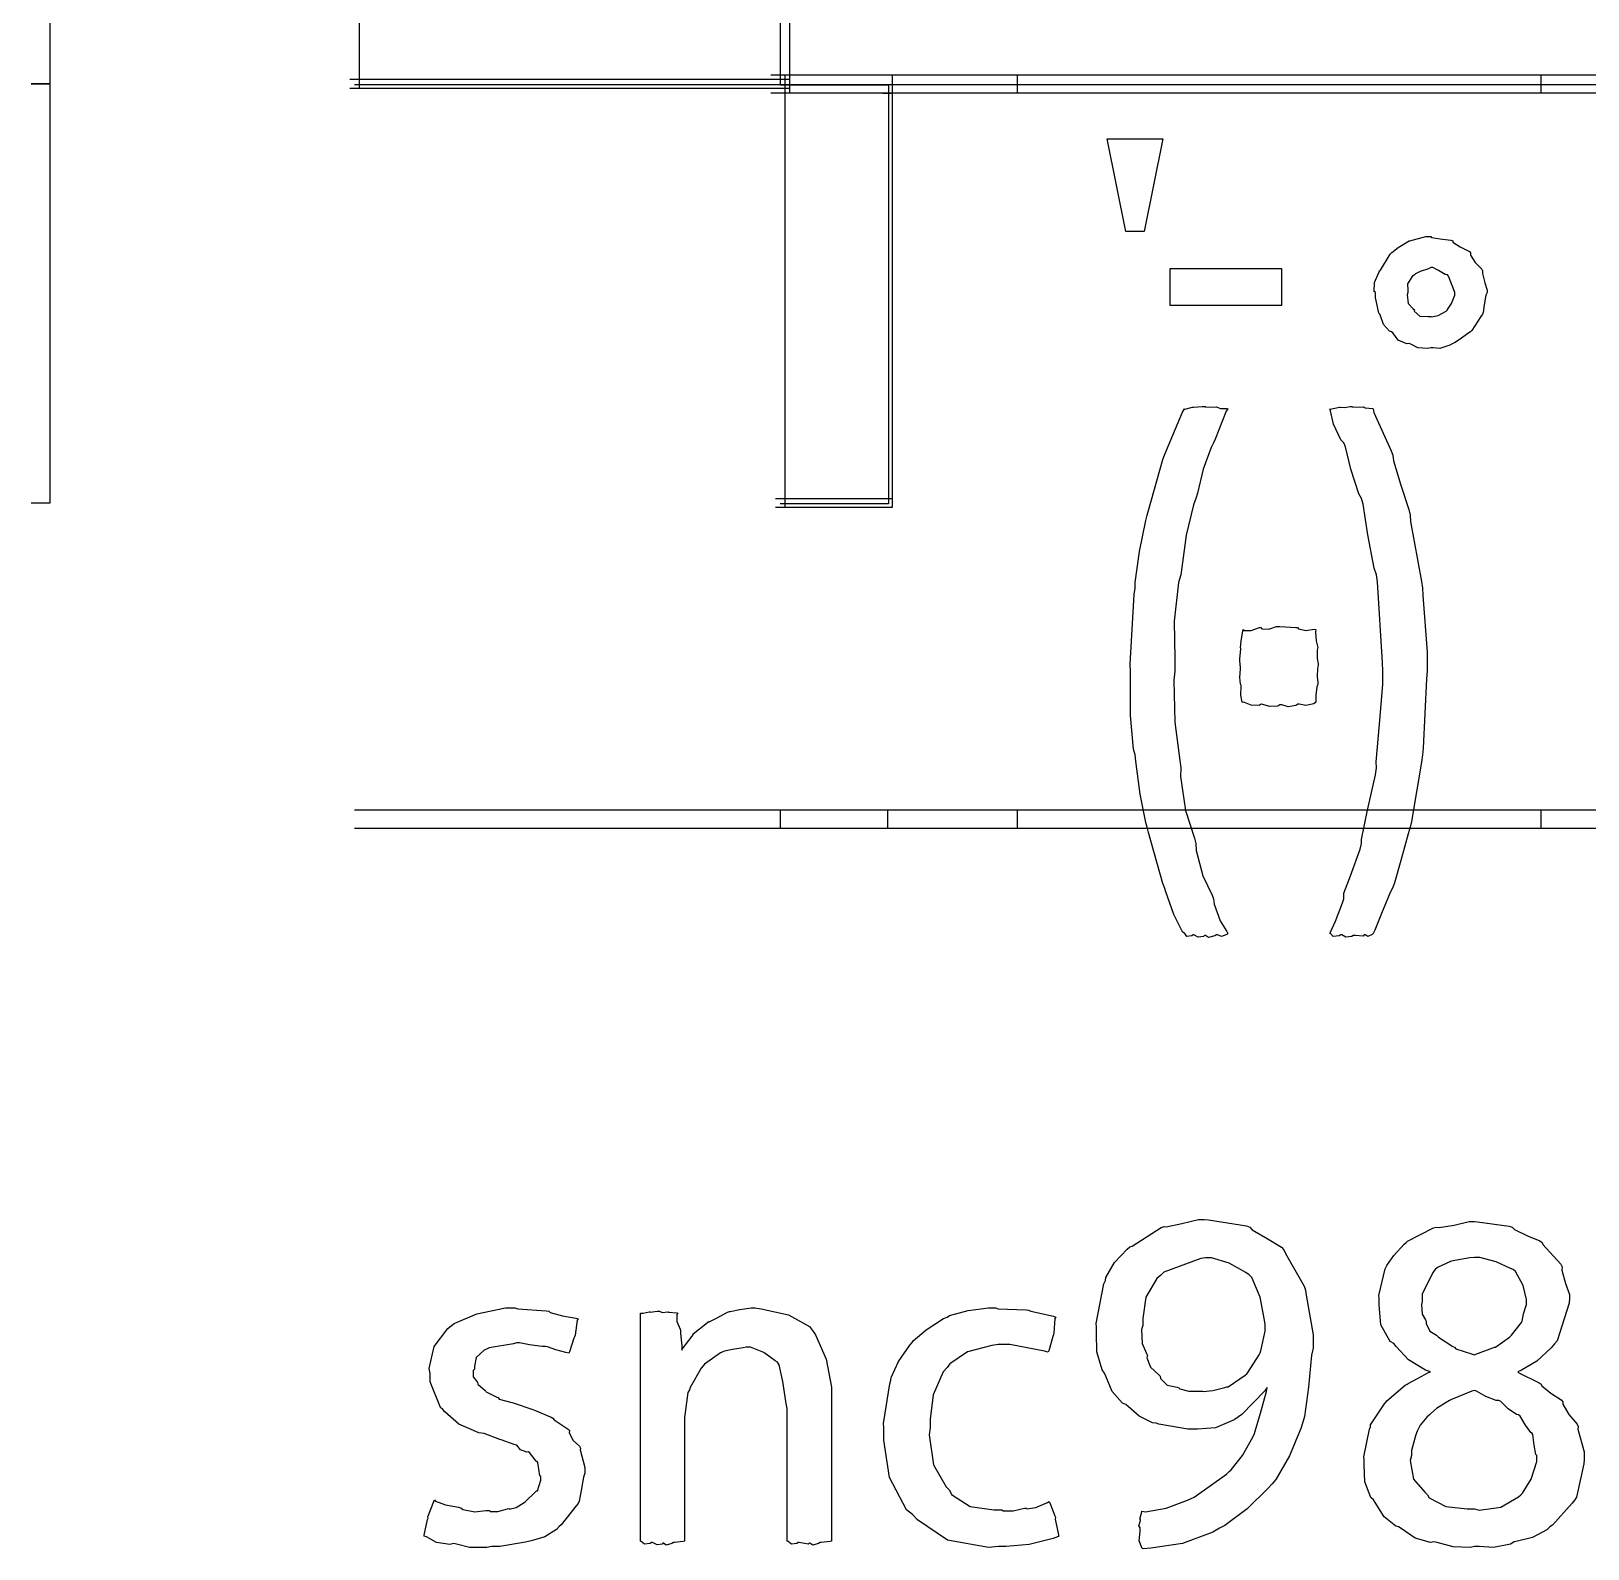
# Model space of a CAD drawing. Extents: x 1.97 to 9.39, y 0.66 to 7.28.
# Drawn here: x 2.281 to 3.447, y 1.949 to 3.086 of the extents above; entities that cross this region are included whole.
import ezdxf

# ---------------------------------------------------------------- set-up
doc = ezdxf.new("R2010")
doc.units = 0
doc.layers.get('0').update_dxf_attribs({"linetype": 'CONTINUOUS'})

msp = doc.modelspace()

# ---------------------------------------------------------------- linework, layer by layer
at = {"color": 0}
for points in [[(2.51942, 3.12918), (2.52636, 3.12918), (2.52636, 3.04308), (2.51942, 3.04308)], [(2.83475, 3.13265), (2.84864, 3.13265), (2.84864, 3.03961), (2.83475, 3.03961)], [(2.28054, 3.12571), (2.29443, 3.12571), (2.29443, 3.04656), (2.28054, 3.04656)], [(2.28054, 3.04656), (2.29443, 3.04656), (2.29443, 2.73264), (2.28054, 2.73264)], [(2.51942, 3.05003), (2.84864, 3.05003), (2.84864, 3.04308), (2.51942, 3.04308)], [(2.83475, 3.0535), (2.92567, 3.0535), (2.92567, 3.03961), (2.83475, 3.03961)], [(2.83822, 3.0535), (2.84517, 3.0535), (2.84517, 2.72917), (2.83822, 2.72917)], [(2.91872, 3.0535), (3.01942, 3.0535), (3.01942, 3.03961), (2.91872, 3.03961)], [(3.01942, 3.0535), (3.41178, 3.0535), (3.41178, 3.03961), (3.01942, 3.03961)], [(3.41178, 3.0535), (3.50971, 3.0535), (3.50971, 3.03961), (3.41178, 3.03961)], [(2.91872, 3.03961), (2.92567, 3.03961), (2.92567, 2.72917), (2.91872, 2.72917)], [(2.83822, 2.73611), (2.92567, 2.73611), (2.92567, 2.72917), (2.83822, 2.72917)], [(2.52289, 2.50276), (2.84169, 2.50276), (2.84169, 2.48888), (2.52289, 2.48888)], [(2.84169, 2.50276), (2.92219, 2.50276), (2.92219, 2.48888), (2.84169, 2.48888)], [(2.92219, 2.50276), (3.01942, 2.50276), (3.01942, 2.48888), (2.92219, 2.48888)], [(3.01942, 2.50276), (3.41178, 2.50276), (3.41178, 2.48888), (3.01942, 2.48888)], [(3.41178, 2.50276), (3.50971, 2.50276), (3.50971, 2.48888), (3.41178, 2.48888)]]:
    msp.add_lwpolyline(points, dxfattribs=at)
at = {"color": 7}
for points in [[(2.52289, 3.12571), (2.84169, 3.12571), (2.84169, 3.04585), (2.52289, 3.04585)], [(2.84169, 3.04585), (2.9229, 3.04585), (2.9229, 2.73193), (2.84169, 2.73193)]]:
    msp.add_lwpolyline(points, dxfattribs=at)
at = {"color": 254}
msp.add_lwpolyline([(2.84169, 3.12571), (4.92503, 3.12571), (4.92503, 3.04585), (2.84169, 3.04585)], dxfattribs=at)
at = {"color": 142}
for points in [[(3.08681, 3.00553), (3.12847, 3.00553), (3.11458, 2.93608), (3.10069, 2.93608), (3.08681, 3.00553)], [(3.134, 2.90831), (3.21733, 2.90831), (3.21733, 2.88053), (3.134, 2.88053), (3.134, 2.90831)]]:
    msp.add_lwpolyline(points, close=True, dxfattribs=at)
at = {"color": 174}
for points in [[(3.28771, 2.89031), (3.28678, 2.89117), (3.28717, 2.89785), (3.29042, 2.90533), (3.29096, 2.90657), (3.2915, 2.90713), (3.29889, 2.91911), (3.29986, 2.92003), (3.30003, 2.92025), (3.30485, 2.92399), (3.31179, 2.92839), (3.3131, 2.92893), (3.31364, 2.92914), (3.32542, 2.93218), (3.32937, 2.93218), (3.32986, 2.93158), (3.33632, 2.9305), (3.34435, 2.92947), (3.34565, 2.92893), (3.34586, 2.92806), (3.35124, 2.92458), (3.35813, 2.92101), (3.3591, 2.92003), (3.359, 2.91835), (3.36257, 2.91276), (3.36746, 2.90788), (3.368, 2.90657), (3.36794, 2.90457), (3.36963, 2.89757), (3.37147, 2.89214), (3.37147, 2.89031), (3.37056, 2.88829), (3.36919, 2.88103), (3.36854, 2.87532), (3.368, 2.87403), (3.36681, 2.87244), (3.36003, 2.86199), (3.3591, 2.861), (3.3571, 2.85965), (3.35129, 2.85531), (3.34694, 2.85265), (3.34565, 2.85211), (3.34343, 2.85086), (3.33604, 2.84836), (3.331, 2.84885), (3.32937, 2.84885), (3.32704, 2.84831), (3.31961, 2.84879), (3.31435, 2.85157), (3.3131, 2.85211), (3.31119, 2.85183), (3.3049, 2.85465), (3.30078, 2.86008), (3.29986, 2.861), (3.29818, 2.86149), (3.29368, 2.86643), (3.2915, 2.87283), (3.29096, 2.87403), (3.29042, 2.87494), (3.28771, 2.8865), (3.28771, 2.89031)], [(3.32937, 2.87229), (3.32964, 2.87207), (3.33469, 2.87315), (3.34087, 2.87646), (3.34174, 2.87728), (3.34185, 2.8775), (3.34463, 2.88206), (3.34717, 2.88824), (3.34717, 2.89031), (3.34711, 2.89106), (3.34261, 2.90267), (3.34174, 2.90354), (3.34011, 2.90392), (3.3349, 2.90685), (3.33074, 2.90896), (3.32937, 2.90896), (3.32742, 2.9081), (3.32124, 2.90614), (3.31776, 2.9044), (3.317, 2.90354), (3.31538, 2.90235), (3.31174, 2.89686), (3.31201, 2.89199), (3.31201, 2.89031), (3.31142, 2.88851), (3.31233, 2.88217), (3.31614, 2.87815), (3.317, 2.87728), (3.31685, 2.87625), (3.32101, 2.87256), (3.32726, 2.87229), (3.32937, 2.87229)]]:
    msp.add_lwpolyline(points, close=True, dxfattribs=at)
at = {"color": 0}
for points in [[(3.14458, 2.41021), (3.14312, 2.41146), (3.13672, 2.42432), (3.13081, 2.44135), (3.12961, 2.44472), (3.12836, 2.44754), (3.11774, 2.48574), (3.11681, 2.48986), (3.11572, 2.49322), (3.11149, 2.51465), (3.10824, 2.53922), (3.10769, 2.54411), (3.10656, 2.54833), (3.10428, 2.5734), (3.10422, 2.59831), (3.10422, 2.60661), (3.10394, 2.61193), (3.1071, 2.66401), (3.10769, 2.66889), (3.10775, 2.67318), (3.11089, 2.6964), (3.11583, 2.71946), (3.11681, 2.72358), (3.11762, 2.72711), (3.12842, 2.76519), (3.12961, 2.7685), (3.13075, 2.771), (3.14328, 2.80083), (3.14458, 2.80322), (3.14486, 2.80306), (3.15061, 2.80447), (3.15132, 2.80453), (3.15132, 2.80453), (3.15799, 2.80496), (3.16021, 2.80496), (3.16069, 2.80453), (3.16835, 2.80464), (3.16911, 2.80453), (3.16911, 2.80453), (3.17171, 2.80333), (3.17649, 2.80339), (3.17714, 2.80322), (3.17594, 2.80149), (3.16758, 2.78043), (3.1665, 2.77761), (3.16456, 2.77431), (3.15858, 2.75797), (3.15435, 2.74007), (3.15326, 2.73594), (3.15132, 2.73133), (3.14589, 2.70856), (3.14274, 2.68431), (3.14199, 2.67887), (3.14014, 2.67312), (3.13693, 2.64404), (3.13743, 2.616), (3.13743, 2.60661), (3.13672, 2.59987), (3.13747, 2.56847), (3.14122, 2.53976), (3.14199, 2.53435), (3.14171, 2.52789), (3.14556, 2.50239), (3.15218, 2.48161), (3.15326, 2.47749), (3.15349, 2.47244), (3.15853, 2.45335), (3.16536, 2.43886), (3.1665, 2.43604), (3.16683, 2.43224), (3.17133, 2.41971), (3.17649, 2.41174), (3.17714, 2.41021), (3.17632, 2.40935), (3.17236, 2.40793), (3.16943, 2.40924), (3.16868, 2.40913), (3.16737, 2.40831), (3.16265, 2.40728), (3.16032, 2.40869), (3.15956, 2.40869), (3.15881, 2.40793), (3.15489, 2.40733), (3.15175, 2.40907), (3.1511, 2.40913), (3.15022, 2.40853), (3.14649, 2.40804), (3.14501, 2.4101), (3.14458, 2.41021)], [(3.25353, 2.41021), (3.2539, 2.4106), (3.25776, 2.41943), (3.26303, 2.43321), (3.26417, 2.43604), (3.26417, 2.44038), (3.26915, 2.45335), (3.27632, 2.47336), (3.2774, 2.47749), (3.2774, 2.48062), (3.28179, 2.5025), (3.28771, 2.52897), (3.28847, 2.53435), (3.28842, 2.53874), (3.29075, 2.56711), (3.29324, 2.59674), (3.29324, 2.60661), (3.29312, 2.61313), (3.28922, 2.6735), (3.28847, 2.67887), (3.28683, 2.68392), (3.28213, 2.70876), (3.27849, 2.73182), (3.2774, 2.73594), (3.27522, 2.73958), (3.26921, 2.75797), (3.26525, 2.77479), (3.26417, 2.77761), (3.26187, 2.77994), (3.2564, 2.79172), (3.25418, 2.80181), (3.25353, 2.80322), (3.2539, 2.80306), (3.26079, 2.80447), (3.26156, 2.80453), (3.26156, 2.80453), (3.26454, 2.80419), (3.26893, 2.80496), (3.27046, 2.80496), (3.27072, 2.80453), (3.27865, 2.80464), (3.27935, 2.80453), (3.27994, 2.80404), (3.28564, 2.80339), (3.28608, 2.80322), (3.28668, 2.80051), (3.29958, 2.77186), (3.30083, 2.7685), (3.30132, 2.76426), (3.30669, 2.74593), (3.31287, 2.72775), (3.31386, 2.72358), (3.31413, 2.71881), (3.32237, 2.67389), (3.32297, 2.66889), (3.32329, 2.66331), (3.32644, 2.62082), (3.32644, 2.60661), (3.3259, 2.60097), (3.32351, 2.54904), (3.32297, 2.54411), (3.32215, 2.53851), (3.31478, 2.49403), (3.31386, 2.48986), (3.31228, 2.48486), (3.30681, 2.46485), (3.30203, 2.44808), (3.30083, 2.44472), (3.29889, 2.44081), (3.29237, 2.42518), (3.28728, 2.4126), (3.28608, 2.41021), (3.28537, 2.4094), (3.28213, 2.40793), (3.27994, 2.40924), (3.27935, 2.40913), (3.27865, 2.40815), (3.27294, 2.40869), (3.27111, 2.40869), (3.27007, 2.40793), (3.26563, 2.40733), (3.26253, 2.40907), (3.26178, 2.40913), (3.26058, 2.40847), (3.25603, 2.40804), (3.25412, 2.4101), (3.25353, 2.41021)], [(3.18853, 2.58339), (3.18799, 2.58344), (3.1869, 2.5886), (3.18707, 2.59576), (3.18701, 2.59685), (3.18674, 2.59685), (3.18619, 2.60194), (3.18658, 2.6084), (3.18658, 2.61051), (3.18631, 2.61062), (3.18625, 2.61583), (3.1869, 2.6231), (3.18701, 2.62418), (3.18674, 2.62429), (3.18713, 2.62939), (3.18832, 2.63672), (3.18853, 2.63786), (3.18924, 2.63704), (3.19467, 2.63726), (3.2009, 2.63932), (3.20199, 2.63938), (3.20253, 2.63851), (3.20796, 2.63818), (3.21354, 2.64003), (3.21544, 2.64003), (3.21625, 2.64003), (3.22819, 2.63949), (3.22933, 2.63938), (3.22999, 2.63829), (3.23551, 2.6371), (3.24181, 2.63807), (3.243, 2.63786), (3.24283, 2.63579), (3.24337, 2.6295), (3.24442, 2.62549), (3.24451, 2.6244), (3.24414, 2.62244), (3.24408, 2.61621), (3.24496, 2.61231), (3.24496, 2.61094), (3.24447, 2.60889), (3.24403, 2.60238), (3.24457, 2.59825), (3.24451, 2.59706), (3.24397, 2.59506), (3.24317, 2.58865), (3.24317, 2.58458), (3.243, 2.58339), (3.2416, 2.58225), (3.23562, 2.58094), (3.23062, 2.58197), (3.22954, 2.58188), (3.22814, 2.58089), (3.22233, 2.58008), (3.21761, 2.58143), (3.2161, 2.58143), (3.21451, 2.58051), (3.2085, 2.58014), (3.20335, 2.58182), (3.20221, 2.58188), (3.20068, 2.58106), (3.19476, 2.58111), (3.18967, 2.58328), (3.18853, 2.58339)], [(3.24104, 2.09961), (3.23996, 2.09424), (3.23753, 2.07026), (3.23469, 2.04839), (3.23346, 2.04406), (3.23178, 2.03928), (3.22336, 2.01882), (3.21306, 2.00125), (3.21044, 1.99783), (3.20703, 1.99436), (3.19162, 1.97917), (3.17497, 1.96679), (3.17096, 1.96463), (3.16596, 1.96169), (3.14328, 1.95318), (3.11957, 1.94965), (3.1141, 1.94922), (3.1129, 1.94954), (3.11079, 1.95524), (3.11149, 1.96246), (3.11149, 1.96485), (3.11149, 1.96485), (3.11051, 1.96642), (3.11165, 1.97038), (3.11171, 1.97092), (3.11111, 1.97136), (3.11268, 1.977), (3.11279, 1.97743), (3.1154, 1.977), (3.13103, 1.9796), (3.14692, 1.98568), (3.14968, 1.98699), (3.15201, 1.98796), (3.17611, 2.0051), (3.17811, 2.00717), (3.17964, 2.00836), (3.18815, 2.0191), (3.19601, 2.03293), (3.19721, 2.0356), (3.19754, 2.03737), (3.20176, 2.05094), (3.20617, 2.06706), (3.20654, 2.0701), (3.20486, 2.06765), (3.18761, 2.04975), (3.18528, 2.04818), (3.18186, 2.04579), (3.16781, 2.03993), (3.15435, 2.03885), (3.1499, 2.03885), (3.14719, 2.03879), (3.12554, 2.04264), (3.12343, 2.0434), (3.12082, 2.04372), (3.11068, 2.0485), (3.10249, 2.05578), (3.10086, 2.05729), (3.09825, 2.05843), (3.09039, 2.06722), (3.08578, 2.07856), (3.08479, 2.08094), (3.08301, 2.08328), (3.07904, 2.09674), (3.07872, 2.11079), (3.07872, 2.11546), (3.07844, 2.11811), (3.08431, 2.14768), (3.08544, 2.15018), (3.08578, 2.15261), (3.09224, 2.16385), (3.10178, 2.17367), (3.10368, 2.17535), (3.10558, 2.17606), (3.12711, 2.18989), (3.1295, 2.19075), (3.13092, 2.19049), (3.14268, 2.19299), (3.15522, 2.19596), (3.15944, 2.19596), (3.1626, 2.19558), (3.19103, 2.19129), (3.19353, 2.19032), (3.19547, 2.18832), (3.20665, 2.18169), (3.21739, 2.17512), (3.21912, 2.17318), (3.22049, 2.17042), (3.23443, 2.14611), (3.2354, 2.14301), (3.23574, 2.13938), (3.24104, 2.1096), (3.24104, 2.09961)], [(3.39442, 2.08182), (3.39524, 2.08106), (3.41049, 2.07362), (3.412, 2.07269), (3.41254, 2.07129), (3.41906, 2.06592), (3.42686, 2.06082), (3.42806, 2.05946), (3.42811, 2.05751), (3.43278, 2.04986), (3.43881, 2.04258), (3.43956, 2.04081), (3.4394, 2.03885), (3.44413, 2.02192), (3.44413, 2.01628), (3.44396, 2.01286), (3.43832, 1.98801), (3.43718, 1.98589), (3.43528, 1.98356), (3.42046, 1.96701), (3.41851, 1.96571), (3.41624, 1.96354), (3.40549, 1.95763), (3.39432, 1.95503), (3.39182, 1.95443), (3.38894, 1.95275), (3.37631, 1.95019), (3.36546, 1.95096), (3.36187, 1.95096), (3.359, 1.95014), (3.34608, 1.95063), (3.33393, 1.95389), (3.33149, 1.95443), (3.329, 1.95389), (3.31743, 1.95731), (3.30697, 1.96442), (3.30501, 1.96571), (3.30296, 1.96615), (3.29438, 1.97331), (3.28754, 1.98383), (3.28635, 1.98589), (3.28429, 1.98774), (3.27979, 1.9994), (3.2794, 2.0121), (3.2794, 2.01628), (3.27908, 2.01812), (3.28321, 2.03885), (3.28396, 2.04058), (3.28401, 2.04215), (3.29449, 2.05794), (3.29568, 2.05925), (3.29633, 2.06), (3.31006, 2.07183), (3.31153, 2.07269), (3.31228, 2.07308), (3.31917, 2.07688), (3.32742, 2.08122), (3.32889, 2.08182), (3.32525, 2.08296), (3.31256, 2.09082), (3.30339, 2.10086), (3.30154, 2.10308), (3.29867, 2.10454), (3.29172, 2.11714), (3.29047, 2.132), (3.29047, 2.13693), (3.29036, 2.139), (3.29497, 2.15886), (3.2959, 2.1606), (3.29628, 2.16146), (3.30165, 2.169), (3.30931, 2.1774), (3.31087, 2.1786), (3.31185, 2.17974), (3.33128, 2.18967), (3.33344, 2.19032), (3.33539, 2.18994), (3.34674, 2.19179), (3.35807, 2.19444), (3.36187, 2.19444), (3.36415, 2.19417), (3.38792, 2.19103), (3.39008, 2.19032), (3.39199, 2.18853), (3.40181, 2.18371), (3.41103, 2.1799), (3.41265, 2.1786), (3.41325, 2.17725), (3.42671, 2.16237), (3.42763, 2.1606), (3.42746, 2.15788), (3.43018, 2.14794), (3.43326, 2.13971), (3.43326, 2.13693), (3.43283, 2.13336), (3.42383, 2.10508), (3.42199, 2.10286), (3.41949, 2.09993), (3.40858, 2.08985), (3.39714, 2.08311), (3.39442, 2.08182)], [(3.15815, 2.06728), (3.15864, 2.06717), (3.16581, 2.06793), (3.17492, 2.06999), (3.17638, 2.07053), (3.17751, 2.07069), (3.19026, 2.07921), (3.19135, 2.08029), (3.19206, 2.08137), (3.20074, 2.09463), (3.20133, 2.09614), (3.20188, 2.0975), (3.20503, 2.11231), (3.20503, 2.11719), (3.20464, 2.12056), (3.20144, 2.13781), (3.19504, 2.15246), (3.19308, 2.15451), (3.1906, 2.15619), (3.17828, 2.16331), (3.16493, 2.1671), (3.16054, 2.1671), (3.15701, 2.16678), (3.12912, 2.15647), (3.1269, 2.15429), (3.12386, 2.15175), (3.11561, 2.13786), (3.11344, 2.1219), (3.11344, 2.11654), (3.11257, 2.11361), (3.11301, 2.10314), (3.11632, 2.09554), (3.11692, 2.09397), (3.11637, 2.09239), (3.11931, 2.08544), (3.12543, 2.07958), (3.12646, 2.07856), (3.12663, 2.07676), (3.13183, 2.07178), (3.13921, 2.07032), (3.14057, 2.06988), (3.14117, 2.06913), (3.14789, 2.06743), (3.15554, 2.06728), (3.15815, 2.06728)], [(3.36187, 2.09463), (3.36296, 2.09494), (3.37565, 2.09972), (3.37685, 2.10026), (3.37765, 2.10038), (3.38813, 2.10775), (3.389, 2.10851), (3.38971, 2.10926), (3.39714, 2.11871), (3.39768, 2.11979), (3.39768, 2.11979), (3.39871, 2.12522), (3.40093, 2.13222), (3.40093, 2.13456), (3.40088, 2.13596), (3.39839, 2.14638), (3.39258, 2.15696), (3.39094, 2.15842), (3.38894, 2.15918), (3.37825, 2.16411), (3.36594, 2.16754), (3.36187, 2.16754), (3.3584, 2.16721), (3.34451, 2.16471), (3.33421, 2.15994), (3.33257, 2.15842), (3.33083, 2.15619), (3.32281, 2.13997), (3.32281, 2.13456), (3.32237, 2.13232), (3.32286, 2.12511), (3.32531, 2.12088), (3.32585, 2.11979), (3.32568, 2.118), (3.3285, 2.11219), (3.33344, 2.10932), (3.33431, 2.10851), (3.33496, 2.10769), (3.34571, 2.10092), (3.3469, 2.10026), (3.34793, 2.09918), (3.36057, 2.095), (3.36187, 2.09463)], [(2.58268, 1.98589), (2.58339, 1.98503), (2.59093, 1.98215), (2.60064, 1.98042), (2.60243, 1.98004), (2.60406, 1.97874), (2.61301, 1.977), (2.62131, 1.97786), (2.62414, 1.97786), (2.62457, 1.97711), (2.63032, 1.97711), (2.63747, 1.97917), (2.63867, 1.97939), (2.63883, 1.97906), (2.64387, 1.98019), (2.64996, 1.98383), (2.65082, 1.98438), (2.65099, 1.98481), (2.65853, 1.99186), (2.65907, 1.99262), (2.65989, 1.99262), (2.66233, 2.00076), (2.66233, 2.00347), (2.66178, 2.00401), (2.66015, 2.01383), (2.65972, 2.01454), (2.65901, 2.01492), (2.65386, 2.02143), (2.65321, 2.02192), (2.65192, 2.0216), (2.64729, 2.02333), (2.64438, 2.02681), (2.64344, 2.02713), (2.64242, 2.02729), (2.63276, 2.03093), (2.63172, 2.03125), (2.62001, 2.0356), (2.616, 2.03603), (2.60092, 2.04269), (2.5906, 2.05197), (2.58897, 2.0536), (2.58718, 2.05518), (2.57943, 2.07422), (2.57943, 2.08051), (2.57889, 2.08425), (2.58257, 2.10086), (2.59278, 2.11436), (2.59549, 2.11654), (2.59744, 2.118), (2.61436, 2.12537), (2.63585, 2.12978), (2.64301, 2.12978), (2.64513, 2.12912), (2.66635, 2.12761), (2.6684, 2.12717), (2.66949, 2.12631), (2.6786, 2.12386), (2.68875, 2.12207), (2.69032, 2.12153), (2.68967, 2.12044), (2.68804, 2.10921), (2.68772, 2.10807), (2.68713, 2.10699), (2.68381, 2.0969), (2.68338, 2.09592), (2.68104, 2.09619), (2.67361, 2.09819), (2.66749, 2.10053), (2.66581, 2.10092), (2.66331, 2.10075), (2.65403, 2.102), (2.64654, 2.10351), (2.6441, 2.10351), (2.64187, 2.10271), (2.62375, 2.09993), (2.62218, 2.09918), (2.61996, 2.09804), (2.61404, 2.0925), (2.61262, 2.08599), (2.61262, 2.08376), (2.61182, 2.08279), (2.61171, 2.07801), (2.61458, 2.07471), (2.61501, 2.074), (2.61535, 2.07269), (2.62067, 2.06776), (2.62131, 2.06728), (2.62142, 2.06674), (2.62956, 2.06282), (2.63043, 2.0625), (2.63112, 2.06131), (2.64068, 2.05892), (2.64171, 2.0586), (2.65647, 2.0536), (2.65771, 2.053), (2.67025, 2.04775), (2.67144, 2.0471), (2.67253, 2.04579), (2.68294, 2.03896), (2.68381, 2.03797), (2.68354, 2.03618), (2.68674, 2.03028), (2.69151, 2.02604), (2.69206, 2.02474), (2.69189, 2.02344), (2.69532, 2.01025), (2.69532, 2.00586), (2.69433, 2.00304), (2.6926, 1.99289), (2.69114, 1.98503), (2.69032, 1.98329), (2.68896, 1.98156), (2.67774, 1.96712), (2.67622, 1.96593), (2.67415, 1.96382), (2.66531, 1.95822), (2.65625, 1.95551), (2.65408, 1.95486), (2.65093, 1.95421), (2.63178, 1.95096), (2.62543, 1.95096), (2.62185, 1.95014), (2.60894, 1.95031), (2.59924, 1.95281), (2.59722, 1.95313), (2.59435, 1.95247), (2.58436, 1.9541), (2.57676, 1.95822), (2.57508, 1.95876), (2.57497, 1.95958), (2.57753, 1.97114), (2.5779, 1.97222), (2.57785, 1.9731), (2.58225, 1.98481), (2.58268, 1.98589)], [(2.73708, 2.12588), (2.73708, 2.12588), (2.7391, 2.12588), (2.74365, 2.12674), (2.74425, 2.12674), (2.74425, 2.12657), (2.74963, 2.12717), (2.75142, 2.12717), (2.75142, 2.12717), (2.75325, 2.12636), (2.7576, 2.12685), (2.75814, 2.12674), (2.75814, 2.12646), (2.76443, 2.12597), (2.76508, 2.12588), (2.76421, 2.12478), (2.76443, 2.11947), (2.76687, 2.11382), (2.76704, 2.11242), (2.76708, 2.11062), (2.76812, 2.10124), (2.76812, 2.0981), (2.76844, 2.09874), (2.77572, 2.10867), (2.77658, 2.1096), (2.77653, 2.1104), (2.78722, 2.11888), (2.78831, 2.11957), (2.78868, 2.11936), (2.79443, 2.12224), (2.80225, 2.12651), (2.80371, 2.12696), (2.80431, 2.12701), (2.81153, 2.12842), (2.81999, 2.12978), (2.82281, 2.12978), (2.82758, 2.12912), (2.84804, 2.12451), (2.86367, 2.11567), (2.866, 2.11285), (2.86811, 2.10965), (2.87619, 2.09142), (2.8801, 2.07026), (2.8801, 2.06315), (2.8801, 1.95486), (2.87924, 1.95475), (2.8724, 1.95404), (2.87164, 1.954), (2.87056, 1.95318), (2.86621, 1.9521), (2.8641, 1.95356), (2.86339, 1.95356), (2.86285, 1.95275), (2.8559, 1.95394), (2.85514, 1.954), (2.85428, 1.95329), (2.85021, 1.95275), (2.84771, 1.95475), (2.84711, 1.95486), (2.84711, 2.05425), (2.84614, 2.05806), (2.84375, 2.07449), (2.84093, 2.08712), (2.83974, 2.08897), (2.83811, 2.09011), (2.82958, 2.09631), (2.81961, 2.10026), (2.81629, 2.10026), (2.81401, 2.09972), (2.8061, 2.09858), (2.80007, 2.09739), (2.79872, 2.09679), (2.79693, 2.09603), (2.78504, 2.08757), (2.78396, 2.08637), (2.78256, 2.08469), (2.77442, 2.07021), (2.77376, 2.06836), (2.77246, 2.06635), (2.77007, 2.04769), (2.77007, 2.04144), (2.77007, 1.95486), (2.7691, 1.95475), (2.76258, 1.95404), (2.76183, 1.954), (2.76069, 1.95318), (2.7564, 1.9521), (2.75444, 1.95356), (2.75379, 1.95356), (2.75325, 1.95285), (2.74957, 1.95215), (2.7461, 1.95394), (2.74533, 1.954), (2.74436, 1.95329), (2.74007, 1.95275), (2.73768, 1.95475), (2.73708, 1.95486), (2.73708, 2.12588)], [(3.0434, 1.9846), (3.04368, 1.98367), (3.04764, 1.97407), (3.04796, 1.97287), (3.04779, 1.9714), (3.05029, 1.95979), (3.05035, 1.95856), (3.04633, 1.95697), (3.02821, 1.95242), (3.01112, 1.95096), (3.00543, 1.95096), (2.99783, 1.95014), (2.96724, 1.95578), (2.94456, 1.97103), (2.94097, 1.97504), (2.93653, 1.97857), (2.92356, 2.00261), (2.91949, 2.03076), (2.91949, 2.04015), (2.91922, 2.04318), (2.92383, 2.07281), (2.92469, 2.07553), (2.92492, 2.07747), (2.93033, 2.08951), (2.93881, 2.10178), (2.94054, 2.10374), (2.94146, 2.10493), (2.95111, 2.11333), (2.96419, 2.12169), (2.96679, 2.12283), (2.96869, 2.12392), (2.98258, 2.12788), (2.99789, 2.12978), (3.00304, 2.12978), (3.0051, 2.12912), (3.02599, 2.12836), (3.02778, 2.12804), (3.02951, 2.12728), (3.04656, 2.12349), (3.04818, 2.12283), (3.04764, 2.12181), (3.04688, 2.11089), (3.04665, 2.1096), (3.04596, 2.10824), (3.04297, 2.09754), (3.04254, 2.09657), (3.03971, 2.09728), (3.01383, 2.10221), (3.00521, 2.10221), (3.00043, 2.10151), (2.98199, 2.0969), (2.96886, 2.08794), (2.96679, 2.08507), (2.96397, 2.08182), (2.95628, 2.06472), (2.95421, 2.04633), (2.95421, 2.04015), (2.9534, 2.03467), (2.95654, 2.01226), (2.96615, 1.99576), (2.96853, 1.99328), (2.97006, 1.98996), (2.98421, 1.9809), (3.0019, 1.97851), (3.00782, 1.97851), (3.00879, 1.97771), (3.01639, 1.97765), (3.02485, 1.9796), (3.02626, 1.97982), (3.02658, 1.97922), (3.03321, 1.98031), (3.04194, 1.98406), (3.0434, 1.9846)], [(3.36187, 2.06793), (3.35997, 2.06728), (3.34463, 2.06108), (3.34321, 2.06033), (3.34076, 2.05892), (3.33361, 2.05436), (3.32926, 2.05072), (3.32824, 2.04969), (3.32639, 2.0479), (3.32135, 2.04194), (3.31907, 2.03733), (3.31847, 2.03603), (3.31776, 2.03381), (3.31478, 2.02279), (3.31478, 2.0191), (3.31381, 2.01531), (3.31629, 2.00136), (3.32471, 1.9916), (3.32671, 1.98981), (3.32796, 1.98747), (3.34039, 1.98096), (3.3565, 1.97917), (3.36187, 1.97917), (3.3655, 1.97831), (3.38183, 1.98053), (3.39486, 1.98807), (3.39681, 1.98981), (3.39794, 1.991), (3.40446, 2.00151), (3.40875, 2.01471), (3.40875, 2.0191), (3.40804, 2.01997), (3.40679, 2.02692), (3.40565, 2.03478), (3.40506, 2.03603), (3.40408, 2.03635), (3.40022, 2.04189), (3.39615, 2.04872), (3.39507, 2.04969), (3.39333, 2.04975), (3.38721, 2.05399), (3.38172, 2.05957), (3.38032, 2.06033), (3.37825, 2.06044), (3.3705, 2.06347), (3.3635, 2.06743), (3.36187, 2.06793)]]:
    msp.add_lwpolyline(points, close=True, dxfattribs=at)

doc.saveas('drawing.dxf')
